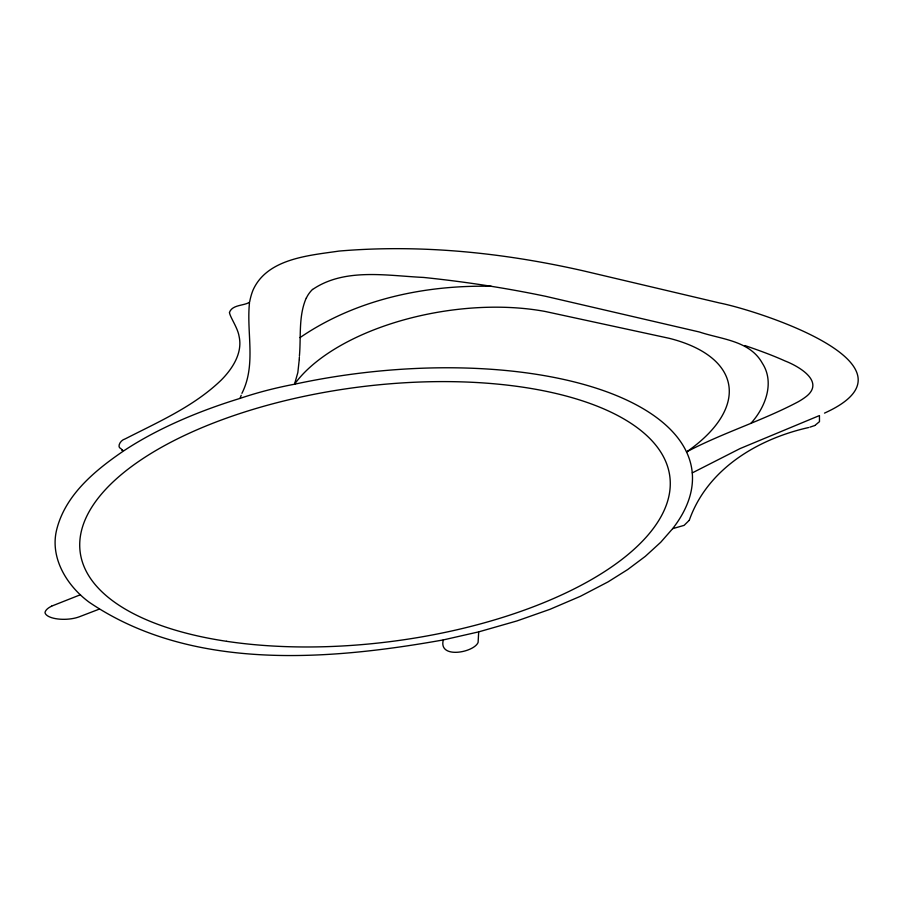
<?xml version="1.0" encoding="UTF-8"?>
<svg xmlns="http://www.w3.org/2000/svg" width="904" height="904" viewBox="0 0 904 904"><rect width="100%" height="100%" fill="white"/><g stroke="black" fill="none" stroke-linecap="round" stroke-linejoin="round"><path stroke-width="1.36" d="M478.691 631.873L443.31 639.919C438.146 659.242 473.843 652.688 478.103 642.428L478.691 631.873L516.885 620.958L549.937 609.33L580.391 596.301L608.053 581.882L627.681 569.565L645.298 556.367L660.722 542.264L672.655 528.659L684.102 525.371L689.198 520.354M306.23 298.083C298.343 316.163 301.111 336.706 299.427 355.814M299.371 356.978L299.314 358.131M299.281 358.718L299.224 359.577M229.469 312.411C232.305 304.422 244.329 305.947 249.617 302.117C250.363 298.026 251.448 293.981 253.018 290.127C267.166 258.42 309.1 255.482 339.023 251.075C420.801 244.103 503.37 252.713 583.227 270.816L719.573 302.976C757.857 310.524 929.888 365.487 824.493 413.117M299.19 360.154L297.834 372.561L294.512 384.223A206.496 95.022 -6.6 0 0 240.023 398.404A320.276 138.504 -7.2 0 0 123.452 451.039C95.078 470.396 65.427 494.759 56.703 529.574C49.596 557.904 67.02 585.882 89.168 602.222C191.264 671.491 327.734 660.519 443.31 639.919M249.47 302.953C246.351 333.067 256.386 364.719 241.933 393.33M241.21 395.285L240.023 398.404M689.323 520.15C707.414 468.882 757.846 438.926 808.56 427.547M751.066 423.151C765.247 407.489 774.977 382.742 762.377 363.295C749.755 340.503 721.573 339.452 699.425 332.005L545.745 296.331C505.381 287.89 464.566 281.675 423.558 277.438C387.014 275.743 344.74 267.561 312.614 289.472M300.026 337.599C355.622 299.54 424.609 284.816 491.256 286.308M692.272 472.894L740.048 448.587L819.442 415.569L819.487 421.637L814.888 425.468M51.573 606.155L80.467 594.73M814.662 425.569L809.86 427.174M98.999 609.228L79.292 616.799A20.622 7.989 -2.5 0 1 57.788 618.969A20.622 7.989 -2.5 0 1 45.008 612.618A26.498 10.249 -2.6 0 1 51.63 606.177M744.851 345.543C758.445 350.187 771.993 355.069 785.101 360.978C797.611 365.804 824.233 380.494 807.487 395.477A46.895 21.154 -15 0 1 798.277 401.738C762.196 420.891 722.691 432.779 686.554 451.921A168.856 79.631 -11.2 0 0 669.254 338.322L545.089 311.451A174.89 86.694 -9.2 0 0 294.512 384.223A320.276 138.504 -7.2 0 1 610.449 393.172A320.276 138.504 -7.2 0 1 672.655 528.659M122.221 450.011L122.887 450.576L122.108 449.909M121.599 449.435L122.096 449.887L121.362 449.209M120.695 448.52C116.978 447.152 119.927 440.327 125.272 438.847C158.505 421.84 193.806 406.484 221.062 380.245C232.26 369.024 242.792 353.159 239.119 336.514C237.82 327.903 230.226 317.473 229.469 312.626M306.354 298.094A53.539 30.058 -7.2 0 1 312.479 289.438M226.542 641.309A297.246 128.244 -7.3 0 0 670.271 484.295A297.246 128.244 -7.3 0 0 228.068 417.58A297.246 128.244 -7.3 0 0 226.542 641.309"/></g></svg>
